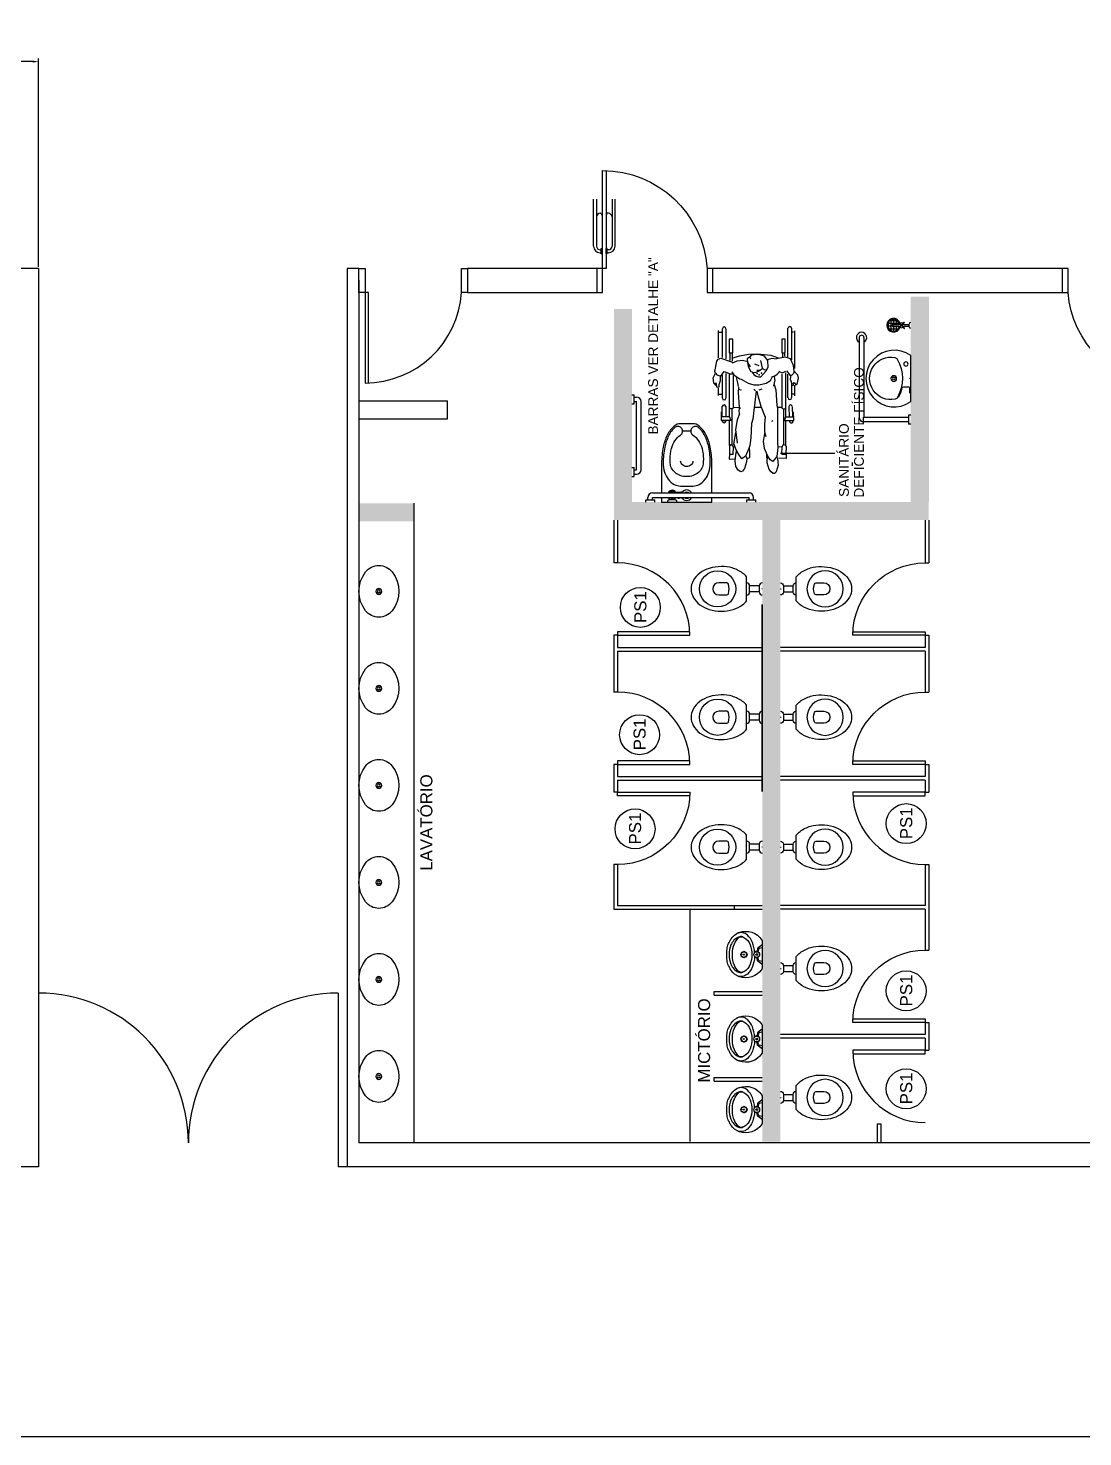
# Model space of a CAD drawing. Header units: millimetres. Extents: x 18768 to 1484868, y -11027 to 520152.
# Drawn here: x 52428 to 61230, y 482623 to 494382 of the extents above; entities that cross this region are included whole.
import ezdxf
from ezdxf.enums import TextEntityAlignment as Align

# ---------------------------------------------------------------- set-up
doc = ezdxf.new("R2010")
doc.units = ezdxf.units.MM
doc.linetypes.add('DASHDOT', pattern=[1, 0.5, -0.25, 0, -0.25])
for name, color, linetype in [('1-PAREDES', 7, 'Continuous'), ('Construir', 251, 'Continuous'), ('esquadrias', 2, 'Continuous'), ('MOBÍLIA', 26, 'Continuous'), ('Muros', 4, 'Continuous'), ('PAREDES', 7, 'Continuous'), ('Sanitários', 2, 'Continuous'), ('Textos', 7, 'Continuous')]:
    doc.layers.add(name, color=color, linetype=linetype)
doc.layers.add('L035-DEMOLIÇÃO', color=40, linetype='Continuous', plot=False)
doc.styles.get("Standard").update_dxf_attribs({"font": 'arial.ttf'})
doc.dimstyles.new('Anotativo', dxfattribs={"dimscale": 0, "dimtxt": 2.5, "dimasz": 2.5, "dimexe": 1.25, "dimexo": 0.625, "dimtad": 1, "dimtxsty": 'Standard', "dimcen": 2.5, "dimadec": 0, "dimazin": 0, "dimtfac": 1, "dimtmove": 0, "dimatfit": 3, "dimfxl": 1, "dimarcsym": 0})

# ---------------------------------------------------------------- blocks, each defined once
blk = doc.blocks.new('CADEIRA_RODAS')
at = {"color": 0}
for p, q in [((-0.182, 0.338), (-0.161, 0.357)), ((-0.161, 0.357), (-0.118, 0.363)), ((-0.118, 0.363), (-0.081, 0.345)), ((-0.478, 0.288), (-0.474, 0.288)), ((-0.475, 0.259), (-0.478, 0.259)), ((-0.474, 0.295), (-0.401, 0.295)), ((-0.474, 0.209), (-0.474, 0.295)), ((-0.443, 0.227), (-0.443, 0.295)), ((-0.443, 0.288), (-0.358, 0.288)), ((-0.358, 0.259), (-0.441, 0.259)), ((-0.288, 0.287), (-0.098, 0.287)), ((-0.084, 0.257), (-0.288, 0.257)), ((-0.265, 0.319), (-0.206, 0.319)), ((-0.254, 0.313), (-0.254, 0.289)), ((-0.194, 0.333), (-0.2, 0.329)), ((-0.196, 0.317), (-0.2, 0.329)), ((-0.177, 0.316), (-0.196, 0.317)), ((-0.194, 0.333), (-0.166, 0.336)), ((-0.145, 0.304), (-0.177, 0.316)), ((-0.166, 0.336), (-0.165, 0.347)), ((-0.104, 0.305), (-0.145, 0.304)), ((-0.094, 0.332), (-0.105, 0.299)), ((-0.105, 0.299), (-0.066, 0.273)), ((-0.082, 0.343), (-0.094, 0.332)), ((-0.068, 0.271), (-0.087, 0.221)), ((-0.081, 0.345), (-0.066, 0.348)), ((-0.066, 0.348), (0.018, 0.333)), ((0.044, 0.3), (0.013, 0.211)), ((0.018, 0.333), (0.035, 0.321)), ((0.035, 0.321), (0.044, 0.3)), ((0.288, 0.257), (0.038, 0.257)), ((0.046, 0.319), (0.272, 0.319)), ((0.049, 0.287), (0.288, 0.287)), ((0.26, 0.313), (0.26, 0.289)), ((-0.898, 0.134), (-0.885, 0.157)), ((-0.894, 0.119), (-0.898, 0.134)), ((-0.872, 0.103), (-0.894, 0.119)), ((-0.885, 0.157), (-0.855, 0.174)), ((-0.855, 0.174), (-0.807, 0.18)), ((-0.807, 0.18), (-0.761, 0.176)), ((-0.793, 0.23), (-0.79, 0.178)), ((-0.746, 0.228), (-0.793, 0.23)), ((-0.79, 0.126), (-0.747, 0.155)), ((-0.768, 0.095), (-0.79, 0.126)), ((-0.761, 0.176), (-0.725, 0.17)), ((-0.754, 0.197), (-0.755, 0.228)), ((-0.754, 0.197), (-0.692, 0.196)), ((-0.683, 0.229), (-0.748, 0.227)), ((-0.747, 0.155), (-0.711, 0.174)), ((-0.711, 0.174), (-0.678, 0.186)), ((-0.695, 0.182), (-0.696, 0.195)), ((-0.692, 0.196), (-0.679, 0.203)), ((-0.676, 0.215), (-0.683, 0.229)), ((-0.68, 0.228), (-0.474, 0.228)), ((-0.679, 0.203), (-0.676, 0.215)), ((-0.377, 0.209), (-0.678, 0.209)), ((-0.678, 0.186), (-0.67, 0.192)), ((-0.67, 0.192), (-0.573, 0.174)), ((-0.662, 0.162), (-0.548, 0.174)), ((-0.548, 0.174), (-0.501, 0.168)), ((-0.501, 0.168), (-0.466, 0.161)), ((-0.444, 0.227), (-0.473, 0.217)), ((-0.466, 0.161), (-0.414, 0.142)), ((-0.443, 0.227), (-0.092, 0.227)), ((-0.419, 0.145), (-0.389, 0.149)), ((-0.389, 0.149), (-0.362, 0.143)), ((-0.377, 0.218), (-0.372, 0.227)), ((-0.377, 0.206), (-0.377, 0.218)), ((-0.372, 0.197), (-0.377, 0.206)), ((-0.376, 0.136), (-0.362, 0.144)), ((-0.1, 0.197), (-0.372, 0.197)), ((-0.364, 0.194), (-0.363, 0.148)), ((-0.362, 0.144), (-0.241, 0.154)), ((-0.241, 0.154), (-0.196, 0.15)), ((-0.212, 0.15), (-0.218, 0.136)), ((-0.218, 0.136), (-0.215, 0.127)), ((-0.191, 0.152), (-0.162, 0.159)), ((-0.13, 0.132), (-0.164, 0.073)), ((-0.162, 0.159), (-0.116, 0.169)), ((-0.127, 0.142), (-0.133, 0.122)), ((-0.112, 0.168), (-0.127, 0.142)), ((-0.094, 0.192), (-0.112, 0.168)), ((-0.07, 0.208), (-0.094, 0.192)), ((-0.087, 0.221), (-0.087, 0.198)), ((0.013, 0.211), (0.005, 0.202)), ((0.005, 0.202), (0.022, 0.164)), ((0.027, 0.122), (0.018, 0.084)), ((0.089, 0.207), (0.02, 0.207)), ((0.022, 0.164), (0.027, 0.122)), ((0.089, 0.224), (0.024, 0.224)), ((0.044, 0.207), (0.063, 0.144)), ((0.063, 0.144), (0.076, 0.069)), ((0.089, 0.23), (0.089, 0.201)), ((0.201, 0.23), (0.089, 0.23)), ((0.089, 0.201), (0.201, 0.201)), ((0.201, 0.201), (0.201, 0.23)), ((-0.816, 0.086), (-0.872, 0.103)), ((-0.788, 0.085), (-0.816, 0.086)), ((-0.769, 0.093), (-0.788, 0.085)), ((-0.785, 0.086), (-0.783, 0.064)), ((-0.783, 0.064), (-0.776, 0.06)), ((-0.776, 0.06), (-0.743, 0.06)), ((-0.705, 0.068), (-0.768, 0.095)), ((-0.743, 0.06), (-0.696, 0.063)), ((-0.679, 0.059), (-0.705, 0.068)), ((-0.618, 0.052), (-0.679, 0.059)), ((-0.497, 0.045), (-0.618, 0.052)), ((-0.497, 0.045), (-0.499, 0.048)), ((-0.463, 0.034), (-0.497, 0.045)), ((-0.413, 0.029), (-0.463, 0.034)), ((-0.23, 0.006), (-0.413, 0.029)), ((-0.362, 0.019), (-0.362, -0.032)), ((-0.228, 0.012), (-0.214, 0.026)), ((-0.164, 0.073), (-0.178, 0.027)), ((-0.178, 0.027), (-0.177, -0.014)), ((-0.105, 0.007), (-0.112, -0.012)), ((-0.093, 0.027), (-0.105, 0.007)), ((-0.07, 0.044), (-0.093, 0.027)), ((-0.072, 0.038), (-0.074, 0.015)), ((-0.074, 0.015), (-0.065, -0.012)), ((-0.066, 0.051), (-0.072, 0.038)), ((-0.026, 0.074), (-0.066, 0.051)), ((-0.055, 0.002), (-0.055, -0.025)), ((-0.027, 0.054), (0.007, 0.077)), ((0.011, 0.079), (-0.026, 0.074)), ((-0.003, 0.021), (-0.012, -0.001)), ((0.038, 0.081), (0.011, 0.079)), ((0.052, 0.063), (0.038, 0.081)), ((0.053, 0.06), (0.038, 0.053)), ((0.07, 0.046), (0.052, 0.063)), ((0.07, 0.027), (0.07, 0.046)), ((0.074, 0.013), (0.07, 0.027)), ((0.074, -0.016), (0.074, 0.013)), ((0.076, 0.069), (0.08, -0.007)), ((-0.9, -0.117), (-0.88, -0.101)), ((-0.88, -0.101), (-0.823, -0.084)), ((-0.823, -0.084), (-0.767, -0.087)), ((-0.812, -0.13), (-0.798, -0.11)), ((-0.798, -0.11), (-0.764, -0.088)), ((-0.786, -0.083), (-0.749, -0.081)), ((-0.764, -0.088), (-0.704, -0.062)), ((-0.704, -0.062), (-0.646, -0.054)), ((-0.646, -0.054), (-0.582, -0.066)), ((-0.608, -0.076), (-0.571, -0.065)), ((-0.571, -0.065), (-0.51, -0.064)), ((-0.51, -0.064), (-0.441, -0.071)), ((-0.449, -0.07), (-0.358, -0.036)), ((-0.358, -0.036), (-0.28, -0.013)), ((-0.28, -0.013), (-0.23, -0.002)), ((-0.212, -0.04), (-0.222, -0.015)), ((-0.177, -0.014), (-0.164, -0.075)), ((-0.164, -0.075), (-0.141, -0.111)), ((-0.141, -0.111), (-0.113, -0.126)), ((-0.112, -0.012), (-0.11, -0.032)), ((-0.11, -0.032), (-0.061, -0.075)), ((-0.065, -0.012), (-0.041, -0.045)), ((-0.061, -0.075), (-0.031, -0.092)), ((-0.041, -0.045), (-0.052, -0.064)), ((-0.052, -0.064), (-0.051, -0.077)), ((-0.04, -0.046), (0.025, -0.031)), ((-0.031, -0.092), (0.023, -0.089)), ((-0.012, -0.001), (-0.016, -0.015)), ((0.023, -0.089), (0.061, -0.062)), ((0.041, -0.122), (0.03, -0.084)), ((0.068, -0.114), (0.047, -0.175)), ((0.061, -0.062), (0.074, -0.016)), ((0.08, -0.007), (0.068, -0.114)), ((-0.913, -0.135), (-0.9, -0.117)), ((-0.913, -0.146), (-0.913, -0.135)), ((-0.9, -0.16), (-0.913, -0.146)), ((-0.842, -0.176), (-0.9, -0.16)), ((-0.792, -0.171), (-0.842, -0.176)), ((-0.771, -0.164), (-0.812, -0.13)), ((-0.78, -0.166), (-0.792, -0.171)), ((-0.788, -0.245), (-0.785, -0.182)), ((-0.698, -0.173), (-0.771, -0.164)), ((-0.752, -0.206), (-0.752, -0.239)), ((-0.752, -0.206), (-0.692, -0.208)), ((-0.659, -0.171), (-0.698, -0.173)), ((-0.692, -0.207), (-0.693, -0.176)), ((-0.677, -0.211), (-0.692, -0.208)), ((-0.377, -0.219), (-0.678, -0.219)), ((-0.678, -0.237), (-0.674, -0.22)), ((-0.674, -0.219), (-0.677, -0.211)), ((-0.471, -0.169), (-0.659, -0.171)), ((-0.475, -0.132), (-0.481, -0.12)), ((-0.474, -0.219), (-0.474, -0.305)), ((-0.444, -0.237), (-0.473, -0.227)), ((-0.365, -0.17), (-0.471, -0.169)), ((-0.372, -0.207), (-0.377, -0.216)), ((-0.377, -0.216), (-0.377, -0.229)), ((-0.377, -0.229), (-0.372, -0.238)), ((-0.089, -0.207), (-0.372, -0.207)), ((-0.348, -0.165), (-0.365, -0.17)), ((-0.362, -0.171), (-0.362, -0.207)), ((-0.22, -0.157), (-0.348, -0.165)), ((-0.175, -0.142), (-0.22, -0.157)), ((-0.148, -0.145), (-0.188, -0.138)), ((-0.108, -0.143), (-0.145, -0.147)), ((-0.111, -0.122), (-0.102, -0.147)), ((-0.102, -0.147), (-0.089, -0.168)), ((-0.089, -0.168), (-0.063, -0.19)), ((-0.068, -0.185), (-0.079, -0.209)), ((-0.079, -0.209), (-0.071, -0.229)), ((-0.071, -0.229), (-0.064, -0.24)), ((0.034, -0.158), (0.041, -0.122)), ((0.052, -0.235), (0.038, -0.161)), ((0.089, -0.211), (0.055, -0.211)), ((0.089, -0.228), (0.06, -0.228)), ((0.201, -0.205), (0.089, -0.205)), ((0.089, -0.205), (0.089, -0.234)), ((0.201, -0.234), (0.201, -0.205)), ((-0.788, -0.246), (-0.738, -0.245)), ((-0.751, -0.243), (-0.689, -0.244)), ((-0.689, -0.244), (-0.678, -0.237)), ((-0.68, -0.238), (-0.474, -0.238)), ((-0.474, -0.269), (-0.479, -0.269)), ((-0.478, -0.298), (-0.474, -0.298)), ((-0.474, -0.305), (-0.401, -0.302)), ((-0.443, -0.238), (-0.443, -0.304)), ((-0.443, -0.238), (-0.078, -0.238)), ((-0.36, -0.264), (-0.443, -0.268)), ((-0.443, -0.297), (-0.359, -0.293)), ((-0.285, -0.257), (-0.088, -0.257)), ((-0.165, -0.287), (-0.285, -0.287)), ((-0.268, -0.314), (-0.18, -0.314)), ((-0.253, -0.286), (-0.253, -0.305)), ((-0.183, -0.287), (-0.179, -0.303)), ((-0.179, -0.303), (-0.166, -0.303)), ((-0.159, -0.309), (-0.178, -0.322)), ((-0.178, -0.322), (-0.173, -0.333)), ((-0.173, -0.333), (-0.123, -0.344)), ((-0.131, -0.276), (-0.166, -0.288)), ((-0.166, -0.303), (-0.159, -0.309)), ((-0.098, -0.28), (-0.131, -0.276)), ((-0.123, -0.344), (-0.097, -0.338)), ((-0.06, -0.244), (-0.099, -0.275)), ((-0.097, -0.288), (-0.099, -0.275)), ((-0.084, -0.302), (-0.097, -0.288)), ((-0.097, -0.338), (-0.063, -0.309)), ((-0.063, -0.309), (-0.084, -0.302)), ((-0.063, -0.309), (-0.018, -0.304)), ((-0.041, -0.314), (0.269, -0.314)), ((-0.018, -0.304), (0.039, -0.277)), ((0.291, -0.287), (0.03, -0.287)), ((0.039, -0.277), (0.052, -0.235)), ((0.054, -0.257), (0.291, -0.257)), ((0.089, -0.234), (0.201, -0.234)), ((0.26, -0.304), (0.26, -0.288))]:
    blk.add_line(p, q, dxfattribs=at)
for centre, radius, start, end in [((-0.478, 0.273), 0.0145, 90, 270), ((-0.358, 0.273), 0.0145, 270, 90), ((-0.288, 0.272), 0.0149, 90, 270), ((0.288, 0.272), 0.0149, 270, 90), ((-0.479, -0.284), 0.0145, 92.6629, 272.6629), ((-0.359, -0.278), 0.0145, 272.6629, 92.6629), ((-0.285, -0.272), 0.0149, 90, 270), ((0.291, -0.272), 0.0149, 270, 90)]:
    blk.add_arc(centre, radius, start, end, dxfattribs=at)
for p in [(-0.094, -0.018), (-0.084, -0.002), (-0.081, -0.038)]:
    blk.add_point(p, dxfattribs=at)
blk = doc.blocks.new('LAVPQ-PL')
blk.add_line((0, 0), (0.01, 0))
for points in [[(0, -0.191), (0, 0.191, -1.947368)], [(0.11, -0.156, 0.218943), (0.13, -0.171, 1.213584), (0.132, 0.175, 0.218943), (0.112, 0.16, 0.264013)]]:
    blk.add_lwpolyline(points, format="xyb", close=True)
blk.add_lwpolyline([(0.007, -0.12), (0.007, -0.08, -0.414214), (0.016, -0.071), (0.061, -0.071, -0.312113), (0.073, -0.08, 0.063016), (0.103, -0.157, 0.063016)], format="xyb")
for centre, radius in [((0.04, 0.121), 0.0176), ((0.141, 0), 0.0241), ((0.141, 0), 0.0115)]:
    blk.add_circle(centre, radius)
blk = doc.blocks.new('nomacab1')
blk.add_circle((0, 0), 0.414)
at = {"color": 3}
blk.add_attdef('ACAB', text='', height=0.25, dxfattribs=at).set_placement((0.007, 0), align=Align.MIDDLE)
blk = doc.blocks.new('bac-pl')
for p, q in [((0, 0), (0.005, 0)), ((0.025, 0.025), (0.105, 0.025)), ((0.025, -0.025), (0.105, -0.025))]:
    blk.add_line(p, q)
for points in [[(0.13, 0.1), (0.13, -0.1, 0.056984), (0.163, -0.131, 0.085116), (0.249, -0.174, 0.090221), (0.34, -0.185, 0.074494), (0.439, -0.17, 0.085116), (0.517, -0.131, 0.106255), (0.572, -0.068, 0.128271), (0.59, 0, 0.128271), (0.572, 0.068, 0.106255), (0.517, 0.131, 0.085116), (0.439, 0.17, 0.074494), (0.34, 0.185, 0.074494), (0.241, 0.17, 0.085116), (0.163, 0.131, 0.056984)], [(0.295, 0.05, 0.326276), (0.281, 0.04, 0.155871), (0.281, -0.04, 0.326276), (0.295, -0.05), (0.36, -0.05, 1), (0.36, 0.05)]]:
    blk.add_lwpolyline(points, format="xyb", close=True)
for points in [[(0, -0.05, 0.414214), (0.025, -0.025), (0.025, 0.025, 0.414483), (0, 0.05)], [(0.13, 0.05, 0.414483), (0.105, 0.025), (0.105, -0.025, 0.414214), (0.13, -0.05)]]:
    blk.add_lwpolyline(points, format="xyb")
blk.add_circle((0.37, 0), 0.15)
blk = doc.blocks.new('mic-pl')
for points in [[(0, -0.294), (-0.002, -0.294, -0.008051), (-0.034, -0.293, -0.08407), (-0.078, -0.285, -0.022672), (-0.106, -0.272, -0.027927), (-0.132, -0.258, -0.144523), (-0.183, -0.193, -0.34805), (-0.12, -0.003, -0.162816), (-0.112, 0), (0, 0), (0.112, 0, -0.162816), (0.12, -0.003, -0.34805), (0.183, -0.193, -0.144523), (0.132, -0.258, -0.027927), (0.106, -0.272, -0.022672), (0.078, -0.285, -0.08407), (0.034, -0.293, -0.008051), (0.002, -0.294)], [(0, -0.247), (-0.008, -0.247, -0.102017), (-0.09, -0.231, -0.100634), (-0.137, -0.2, -0.31043), (-0.144, -0.159, -0.029837), (-0.142, -0.153, -0.193887), (-0.08, -0.101, -0.096635), (0, -0.086, -0.096635), (0.08, -0.101, -0.193887), (0.142, -0.153, -0.029837), (0.144, -0.159, -0.31043), (0.137, -0.2, -0.100634), (0.09, -0.231, -0.102017), (0.008, -0.247)]]:
    blk.add_lwpolyline(points, format="xyb", close=True)
for points in [[(-0.053, 0, 0.473116), (-0.056, -0.005), (-0.051, -0.025, 0.362542), (-0.043, -0.032), (-0.029, -0.033, -0.564769), (-0.023, -0.039)], [(0.053, 0, -0.473116), (0.056, -0.005), (0.051, -0.025, -0.362542), (0.043, -0.032), (0.029, -0.033, 0.564769), (0.023, -0.039)], [(-0.016, -0.064, 0.100603), (-0.1, -0.082, 0.114611), (-0.161, -0.123, 0.309836), (-0.175, -0.21, 0.309836)], [(-0.081, -0.002), (-0.057, -0.034, 0.1805), (-0.045, -0.041), (-0.032, -0.043, -0.35029), (-0.026, -0.049, 0.252034), (-0.019, -0.063)], [(0.016, -0.064, -0.100603), (0.1, -0.082, -0.114611), (0.161, -0.123, -0.309836), (0.175, -0.21, -0.309836)], [(0.081, -0.002), (0.057, -0.034, -0.1805), (0.045, -0.041), (0.032, -0.043, 0.35029), (0.026, -0.049, -0.252034), (0.019, -0.063)], [(-0.146, -0.161), (-0.147, -0.165, 0.189039), (-0.145, -0.197, 0.189014), (-0.08, -0.26, 0.116802), (0, -0.275, 0.116802), (0.08, -0.26, 0.189014), (0.145, -0.197, 0.189039), (0.147, -0.165), (0.146, -0.161)]]:
    blk.add_lwpolyline(points, format="xyb")
for centre, radius in [((0, -0.046), 0.024), ((0, -0.046), 0.0075), ((-0.024, -0.151), 0.0035), ((-0.016, -0.135), 0.0035), ((-0.017, -0.168), 0.0035), ((0, -0.152), 0.0035), ((-0.001, -0.175), 0.0035), ((0.001, -0.129), 0.0035), ((0.017, -0.136), 0.0035), ((0.016, -0.169), 0.0035), ((0.023, -0.152), 0.0035)]:
    blk.add_circle(centre, radius)
at = {"linetype": 'DASHDOT'}
blk.add_circle((0, -0.152), 0.024, dxfattribs=at)
blk = doc.blocks.new('cubem-pl')
at = {"linetype": 'Continuous'}
for radius in [0.024, 0.012]:
    blk.add_circle((0.265, 0), radius, dxfattribs=at)
for centre, radius, start, end in [((0.364, 0), 0.264, 142.4959, 217.5041), ((0.265, 0.076), 0.139, 37.5041, 142.4959), ((0.166, 0), 0.264, 322.4959, 37.5041), ((0.265, -0.076), 0.139, 217.5041, 322.4959)]:
    blk.add_arc(centre, radius, start, end)
blk = doc.blocks.new('*D550')
at = {"layer": 'DEFPOINTS', "color": 0, "linetype": 'ByBlock', "lineweight": 15, "transparency": 16777216}
for p in [(51491, 494103), (51491, 492377), (52515, 492377)]:
    blk.add_point(p, dxfattribs=at)
at = {"layer": 'PAREDES', "color": 0, "linetype": 'ByBlock', "lineweight": -2, "transparency": 16777216}
for p, q in [((51491, 492389), (51491, 494128)), ((52515, 492389), (52515, 494128)), ((52465, 494103), (51541, 494103))]:
    blk.add_line(p, q, dxfattribs=at)
at = {"layer": 'PAREDES', "color": 0, "linetype": 'ByBlock', "lineweight": 15, "transparency": 16777216}
for points in [[(51541, 494112), (51541, 494095), (51491, 494103)], [(52465, 494112), (52465, 494095), (52515, 494103)]]:
    blk.add_solid(points, dxfattribs=at)
at = {"layer": 'PAREDES', "color": 0, "linetype": 'ByBlock', "lineweight": 15, "transparency": 16777216, "insert": (52003, 494141), "char_height": 50, "attachment_point": 5}
blk.add_mtext('1024', dxfattribs=at)

msp = doc.modelspace()

# ---------------------------------------------------------------- linework, layer by layer
for p, q in [((55927.375, 491121.512), (55927.375, 491272.561)), ((58322.668, 487028.12), (58322.668, 487058.33))]:
    msp.add_line(p, q)
at = {"layer": '1-PAREDES'}
for p, q in [((55188.615, 492376.757), (55089.615, 492376.757)), ((57173.673, 492376.757), (56094.909, 492376.757)), ((61056.578, 492376.757), (58142.083, 492376.757)), ((56094.909, 492176.757), (57173.673, 492176.757)), ((58142.083, 492176.757), (61056.578, 492176.757)), ((55188.615, 491272.561), (55927.375, 491272.561)), ((55188.615, 491121.512), (55927.375, 491121.512))]:
    msp.add_line(p, q, dxfattribs=at)
at = {"layer": 'Construir'}
for points in [[(59945.081, 490426.721), (59794.033, 490426.721), (59945.081, 492140.707), (59794.033, 492140.707)], [(57467.276, 490275.673), (57316.227, 490275.673), (57467.276, 492037.91), (57316.227, 492037.91)], [(55649.053, 490265.709), (55188.615, 490265.709), (55649.053, 490416.757), (55188.615, 490416.757)], [(59944.479, 490275.673), (57467.276, 490275.673), (59944.479, 490426.721), (57467.276, 490426.721)], [(58705.353, 485087.91), (58554.829, 485087.91), (58705.878, 490275.673), (58554.829, 490275.673)], [(58705.956, 485087.91), (58555.431, 485087.91), (58706.48, 490275.673), (58555.431, 490275.673)]]:
    msp.add_solid(points, dxfattribs=at)
at = {"layer": 'DEFPOINTS'}
for p, q in [((59305.956, 490757.91), (59305.956, 490727.91)), ((59305.956, 490757.91), (59305.956, 490727.91)), ((61188.615, 485077.757), (60562.311, 485077.757))]:
    msp.add_line(p, q, dxfattribs=at)
at = {"layer": 'esquadrias'}
for p, q in [((57146.387, 492562.31), (57146.387, 492955.878)), ((57171.141, 492955.878), (57171.141, 492562.31)), ((57300.893, 492955.878), (57300.893, 492562.31)), ((57325.647, 492562.31), (57325.647, 492955.878)), ((57201.351, 492837.087), (57211.421, 492837.087)), ((57270.683, 492837.087), (57260.613, 492837.087)), ((57211.421, 492827.018), (57221.491, 492827.018)), ((57260.613, 492827.018), (57250.543, 492827.018)), ((57201.351, 492532.1), (57211.421, 492532.1)), ((57201.351, 492507.345), (57211.421, 492507.345)), ((57211.421, 492497.275), (57211.421, 492542.17)), ((57211.421, 492542.17), (57221.491, 492542.17)), ((57211.421, 492497.275), (57221.491, 492497.275)), ((57221.491, 492497.275), (57221.491, 492542.17)), ((57250.543, 492497.275), (57250.543, 492542.17)), ((57260.613, 492542.17), (57250.543, 492542.17)), ((57260.613, 492497.275), (57250.543, 492497.275)), ((57260.613, 492497.275), (57260.613, 492542.17)), ((57270.683, 492532.1), (57260.613, 492532.1)), ((57270.683, 492507.345), (57260.613, 492507.345))]:
    msp.add_line(p, q, dxfattribs=at)
for points in [[(57251.146, 493193.588), (57251.146, 492376.757), (57173.673, 492376.757), (57173.673, 492176.757), (57222.093, 492176.757), (57222.093, 493193.588, -0.394454368), (58093.663, 492376.757), (58093.663, 492176.757), (58142.083, 492176.757), (58142.083, 492376.757), (58093.663, 492376.757)], [(55269.175, 491420.114), (55269.175, 492176.757), (55188.615, 492176.757), (55188.615, 492376.757), (55238.965, 492376.757), (55238.965, 491420.114, 0.395142121), (56044.559, 492176.757), (56044.559, 492376.757), (56094.909, 492376.757), (56094.909, 492176.757), (56044.559, 492176.757)], [(61882.312, 491420.114), (61882.312, 492176.757), (61962.872, 492176.757), (61962.872, 492376.757), (61912.522, 492376.757), (61912.522, 491420.114, -0.396515329), (61108.416, 492176.757), (61106.927, 492376.757), (61056.578, 492376.757), (61056.578, 492176.757), (61108.416, 492176.757)], [(57950.633, 489344.204), (57346.437, 489344.204), (57346.437, 489313.994), (57950.633, 489313.994, 0.414213562), (57346.437, 489918.19, 0.414213562)], [(59310.676, 489344.204), (59914.872, 489344.204), (59914.872, 489313.994), (59310.676, 489313.994, -0.414213562), (59914.872, 489918.19, -0.414213562)], [(57950.633, 488266.721), (57346.437, 488266.721), (57346.437, 488236.512), (57950.633, 488236.512, 0.414213562), (57346.437, 488840.707, 0.414213562)], [(59310.676, 488266.721), (59914.872, 488266.721), (59914.872, 488236.512), (59310.676, 488236.512, -0.414213562), (59914.872, 488840.707, -0.414213562)], [(57950.633, 487974.694), (57346.437, 487974.694), (57346.437, 488004.903), (57950.633, 488004.903, -0.414213562), (57346.437, 487400.707, -0.414213562)], [(59310.676, 487974.694), (59914.872, 487974.694), (59914.872, 488004.903), (59310.676, 488004.903, 0.414213562), (59914.872, 487400.707, 0.414213562)], [(59310.676, 486111.756), (59914.872, 486111.756), (59914.872, 486081.547), (59310.676, 486081.547, -0.414213562), (59914.872, 486685.742, -0.414213562)], [(59310.676, 485819.728), (59914.872, 485819.728), (59914.872, 485849.938), (59310.676, 485849.938, 0.414213562), (59914.872, 485245.742, 0.414213562)]]:
    msp.add_lwpolyline(points, format="xyb", dxfattribs=at)
for centre, radius, start, end in [((57201.351, 492806.878), 30.21, 90, 180), ((57270.683, 492806.878), 30.21, 0, 90), ((57201.351, 492562.31), 54.964, 180, 270), ((57201.351, 492562.31), 30.21, 180, 270), ((57270.683, 492562.31), 54.964, 270, 0), ((57270.683, 492562.31), 30.21, 270, 0)]:
    msp.add_arc(centre, radius, start, end, dxfattribs=at)
at = {"layer": 'L035-DEMOLIÇÃO', "linetype": 'ByBlock', "lineweight": -2}
msp.add_lwpolyline([(110666.616, 482623.169), (18768.335, 482623.169), (18768.335, 520151.762), (110666.616, 520151.762)], close=True, dxfattribs=at)
at = {"layer": 'MOBÍLIA'}
for p, q in [((59364.527, 491800.424), (59364.527, 491133.305)), ((59402.608, 491800.424), (59402.608, 491133.305)), ((57467.276, 491322.023), (57486.317, 491322.023)), ((57486.317, 491245.861), (57486.317, 491322.023)), ((57486.317, 491302.982), (57505.357, 491302.982)), ((57467.276, 491245.861), (57486.317, 491245.861)), ((57486.317, 491264.901), (57505.357, 491264.901)), ((57505.357, 490696.689), (57505.357, 491264.901)), ((57543.438, 490696.689), (57543.438, 491264.901)), ((59774.992, 491133.305), (59402.608, 491133.305)), ((59774.992, 491095.224), (59402.608, 491095.224)), ((59794.033, 491152.346), (59774.992, 491152.346)), ((59774.992, 491152.346), (59774.992, 491076.184)), ((59794.033, 491076.184), (59774.992, 491076.184)), ((59159.627, 490831.617), (58706.48, 490831.617)), ((57467.276, 490715.729), (57486.317, 490715.729)), ((57486.317, 490639.567), (57486.317, 490715.729)), ((57467.276, 490639.567), (57486.317, 490639.567)), ((57486.317, 490696.689), (57505.357, 490696.689)), ((57486.317, 490658.608), (57505.357, 490658.608)), ((57638.641, 490502.883), (58444.448, 490502.883)), ((57778.271, 490505.829), (57778.271, 490518.523)), ((57850.08, 490505.829), (57778.271, 490505.829)), ((57781.445, 490515.349), (57781.445, 490520.084)), ((57797.312, 490512.176), (57784.618, 490512.176)), ((57800.485, 490515.349), (57800.485, 490524.776)), ((57806.832, 490515.349), (57806.832, 490524.776)), ((57822.699, 490512.176), (57810.006, 490512.176)), ((57825.873, 490515.349), (57825.873, 490520.084)), ((57829.046, 490505.829), (57829.046, 490518.523)), ((57850.08, 490509.002), (57862.773, 490509.002)), ((57850.08, 490502.883), (57850.08, 490509.002)), ((57862.773, 490502.883), (57862.773, 490509.002)), ((57875.467, 490505.829), (57862.773, 490505.829)), ((57887.631, 490509.002), (57875.467, 490509.002)), ((57875.467, 490502.883), (57875.467, 490509.002)), ((57581.519, 490426.721), (57581.519, 490445.762)), ((57581.519, 490445.762), (57657.681, 490445.762)), ((57600.56, 490445.762), (57600.56, 490464.802)), ((57638.641, 490445.762), (57638.641, 490464.802)), ((57638.641, 490464.802), (58444.448, 490464.802)), ((57657.681, 490426.721), (57657.681, 490445.762)), ((57765.578, 490426.721), (57765.578, 490439.415)), ((57765.578, 490426.721), (57841.74, 490426.721)), ((57850.08, 490461.857), (57778.271, 490461.857)), ((57778.271, 490442.985), (57778.271, 490461.857)), ((57781.445, 490443.642), (57781.445, 490455.51)), ((57797.312, 490458.683), (57784.618, 490458.683)), ((57800.485, 490445.719), (57800.485, 490455.51)), ((57806.832, 490445.719), (57806.832, 490455.51)), ((57822.699, 490458.683), (57810.006, 490458.683)), ((57825.873, 490443.642), (57825.873, 490455.51)), ((57829.046, 490442.985), (57829.046, 490461.857)), ((57841.74, 490426.721), (57841.74, 490439.415)), ((57850.08, 490458.683), (57850.08, 490464.802)), ((57850.08, 490458.683), (57862.773, 490458.683)), ((57862.773, 490458.683), (57862.773, 490464.802)), ((57875.467, 490461.857), (57862.773, 490461.857)), ((57875.467, 490458.683), (57875.467, 490464.802)), ((57887.631, 490458.683), (57875.467, 490458.683)), ((58425.407, 490445.762), (58501.569, 490445.762)), ((58425.407, 490426.721), (58425.407, 490445.762)), ((58444.448, 490445.762), (58444.448, 490464.802)), ((58482.529, 490445.762), (58482.529, 490464.802)), ((58501.569, 490426.721), (58501.569, 490445.762)), ((58502.172, 490426.721), (58502.172, 490445.762)), ((55649.053, 485077.757), (55649.053, 490265.709)), ((58554.829, 488009.938), (58554.829, 489570.777)), ((58555.431, 488009.938), (58555.431, 489570.777)), ((57950.633, 487028.12), (57950.633, 485087.91))]:
    msp.add_line(p, q, dxfattribs=at)
for points in [[(57938.643, 490502.883), (57936.942, 490505.829), (57911.555, 490505.829), (57909.854, 490502.883)], [(57909.854, 490464.802), (57911.555, 490461.857), (57936.942, 490461.857), (57938.643, 490464.802)]]:
    msp.add_lwpolyline(points, dxfattribs=at)
for centre, radius, start, end in [((59383.568, 491800.424), 43.265, 296.1094131, 243.8905869), ((59383.568, 491800.424), 19.041, 0, 180), ((57505.357, 491264.901), 38.081, 0, 90), ((59402.608, 491133.305), 38.081, 180, 270), ((57505.357, 490696.689), 38.081, 270, 0), ((57638.641, 490464.802), 38.081, 90, 180), ((57813.178, 490483.843), 41.254, 147.7951685, 152.5130748), ((57803.659, 490470.921), 53.948, 61.9275131, 118.0724869), ((57784.618, 490515.349), 3.173, 180, 270), ((57797.312, 490515.349), 3.173, 270, 0), ((57810.006, 490515.349), 3.173, 180, 270), ((57822.699, 490515.349), 3.173, 270, 0), ((57794.139, 490483.843), 41.254, 27.4864262, 32.2042275), ((57924.249, 490483.843), 44.428, 25.3769335, 154.6230665), ((57924.249, 490483.843), 25.387, 48.5903779, 131.4096221), ((58444.448, 490464.802), 38.081, 0, 90), ((57803.659, 490328.346), 117.416, 71.0753556, 108.9246444), ((57813.178, 490483.843), 41.254, 207.4869252, 212.2048315), ((57784.618, 490455.51), 3.173, 90, 180), ((57797.312, 490455.51), 3.173, 0, 90), ((57810.006, 490455.51), 3.173, 90, 180), ((57822.699, 490455.51), 3.173, 0, 90), ((57794.139, 490483.843), 41.254, 327.7957725, 332.5135738), ((57924.249, 490483.843), 44.428, 205.3769335, 334.6230665), ((57924.249, 490483.843), 25.387, 228.5903779, 311.4096221)]:
    msp.add_arc(centre, radius, start, end, dxfattribs=at)
at = {"layer": 'Muros'}
for p, q in [((59651.064, 491908.994), (59697.261, 491908.994)), ((59651.064, 491893.715), (59697.261, 491893.715)), ((59689.831, 491925.4), (59710.892, 491904.339)), ((59689.831, 491877.31), (59710.892, 491898.371)), ((59691.967, 491927.536), (59713.028, 491906.475)), ((59691.967, 491875.173), (59713.028, 491896.235)), ((59718.996, 491906.475), (59740.057, 491927.536)), ((59718.996, 491896.235), (59740.057, 491875.173)), ((59721.132, 491904.339), (59742.193, 491925.4)), ((59721.132, 491898.371), (59742.193, 491877.31)), ((59734.763, 491908.994), (59778.965, 491908.994)), ((59734.763, 491893.715), (59778.965, 491893.715)), ((59778.965, 491908.994), (59778.965, 491893.715)), ((55649.053, 490265.709), (55649.053, 490416.757)), ((57316.227, 490275.673), (57316.227, 489918.19)), ((57346.437, 490275.673), (57346.437, 489918.19)), ((59914.872, 490275.673), (59914.872, 489918.19)), ((59945.081, 490275.673), (59945.081, 489918.19)), ((57346.437, 489918.19), (57316.227, 489918.19)), ((59914.872, 489918.19), (59945.081, 489918.19)), ((57346.437, 489313.994), (57316.227, 489313.994)), ((57316.227, 489313.994), (57316.227, 488840.707)), ((57346.437, 489313.994), (57346.437, 489213.295)), ((59914.872, 489313.994), (59945.081, 489313.994)), ((59914.872, 489313.994), (59914.872, 489213.295)), ((59945.081, 489313.994), (59945.081, 488840.707)), ((57346.437, 489213.295), (58554.829, 489213.295)), ((59914.872, 489213.295), (58706.48, 489213.295)), ((57346.437, 489183.085), (58554.829, 489183.085)), ((57346.437, 489183.085), (57346.437, 488840.707)), ((59914.872, 489183.085), (58706.48, 489183.085)), ((59914.872, 489183.085), (59914.872, 488840.707)), ((57346.437, 488840.707), (57316.227, 488840.707)), ((59914.872, 488840.707), (59945.081, 488840.707)), ((57346.437, 488236.512), (57316.227, 488236.512)), ((57316.227, 488236.512), (57316.227, 488004.903)), ((57346.437, 488236.512), (57346.437, 488135.812)), ((57346.437, 488135.812), (58554.829, 488135.812)), ((59914.872, 488135.812), (58706.48, 488135.812)), ((59914.872, 488236.512), (59914.872, 488135.812)), ((59914.872, 488236.512), (59945.081, 488236.512)), ((59945.081, 488236.512), (59945.081, 488004.903)), ((57346.437, 488105.603), (57346.437, 488004.903)), ((57346.437, 488105.603), (58554.829, 488105.603)), ((59914.872, 488105.603), (58706.48, 488105.603)), ((59914.872, 488105.603), (59914.872, 488004.903)), ((57346.437, 488004.903), (57316.227, 488004.903)), ((59914.872, 488004.903), (59945.081, 488004.903)), ((57346.437, 487400.707), (57316.227, 487400.707)), ((57316.227, 487400.707), (57316.227, 487028.12)), ((57346.437, 487400.707), (57346.437, 487058.33)), ((59914.872, 487400.707), (59914.872, 487058.33)), ((59914.872, 487400.707), (59945.081, 487400.707)), ((59945.081, 487400.707), (59945.081, 486685.742)), ((57316.227, 487028.12), (58554.829, 487028.12)), ((57346.437, 487058.33), (58554.829, 487058.33)), ((59914.872, 487058.33), (58706.48, 487058.33)), ((59914.872, 487028.12), (58706.48, 487028.12)), ((59914.872, 487028.12), (59914.872, 486685.742)), ((59914.872, 486685.742), (59945.081, 486685.742)), ((58152.032, 486309.798), (58152.032, 486340.008)), ((58152.032, 486340.008), (58554.829, 486340.008)), ((58152.032, 486309.798), (58554.829, 486309.798)), ((59914.872, 486081.547), (59914.872, 485980.847)), ((59914.872, 486081.547), (59945.081, 486081.547)), ((59945.081, 486081.547), (59945.081, 485849.938)), ((59914.872, 485980.847), (58706.48, 485980.847)), ((59914.872, 485950.638), (58706.48, 485950.638)), ((59914.872, 485950.638), (59914.872, 485849.938)), ((59914.872, 485849.938), (59945.081, 485849.938)), ((58152.032, 485593.155), (58152.032, 485623.365)), ((58152.032, 485623.365), (58554.829, 485623.365)), ((58152.032, 485593.155), (58554.829, 485593.155)), ((59515.001, 485235.589), (59545.21, 485235.589)), ((59515.001, 485235.589), (59515.001, 485077.757)), ((59545.21, 485235.589), (59545.21, 485077.757))]:
    msp.add_line(p, q, dxfattribs=at)
msp.add_circle((59716.012, 491901.355), 5.926, dxfattribs=at)
for centre, radius, start, end in [((59651.064, 491901.355), 12.737, 36.8526895, 323.1473105), ((59651.064, 491901.355), 7.639, 90, 270), ((59716.012, 491901.355), 35.547, 132.5646428, 137.4353572), ((59716.012, 491901.355), 20.247, 139.2783452, 157.8331673), ((59716.012, 491901.355), 20.247, 202.1668327, 220.7216548), ((59716.012, 491901.355), 20.247, 49.2783452, 130.7216548), ((59716.012, 491901.355), 20.247, 22.1668327, 40.7216548), ((59716.012, 491901.355), 20.247, 319.2783452, 337.8331673), ((59716.012, 491901.355), 35.547, 42.5646428, 47.4353572), ((59806.924, 491901.355), 28.983, 121.8391353, 164.7175014), ((59806.924, 491901.355), 28.983, 195.2824986, 238.1608647), ((59716.012, 491901.355), 35.547, 222.5646428, 227.4353572), ((59716.012, 491901.355), 20.247, 229.2783452, 310.7216548), ((59716.012, 491901.355), 35.547, 312.5646428, 317.4353572)]:
    msp.add_arc(centre, radius, start, end, dxfattribs=at)
at = {"layer": 'PAREDES'}
for p, q in [((52514.615, 492376.757), (52315.615, 492376.757)), ((52514.615, 492376.757), (52514.615, 484877.757)), ((55089.615, 492376.757), (55089.615, 484877.757)), ((55188.615, 492277.757), (55188.615, 485327.757)), ((55188.615, 492277.757), (55188.615, 485077.757)), ((55014.615, 486327.757), (55014.615, 484877.757)), ((78122.38, 485077.757), (55188.615, 485077.757)), ((52514.615, 484877.757), (27351.405, 484877.757)), ((78122.38, 484877.757), (55014.615, 484877.757))]:
    msp.add_line(p, q, dxfattribs=at)
at = {"layer": 'PAREDES', "ltscale": 0.01}
for centre, start, end in [((52514.615, 485077.757), 0, 90), ((55014.615, 485077.757), 90, 180)]:
    msp.add_arc(centre, 1250, start, end, dxfattribs=at)
at = {"layer": 'Sanitários'}
for p, q in [((59601.631, 491896.347), (59639.352, 491896.347)), ((59604.158, 491919.004), (59696.227, 491919.004)), ((59605.122, 491921.473), (59605.122, 491883.292)), ((59620.903, 491941.661), (59679.796, 491941.661)), ((59627.78, 491945.978), (59627.78, 491858.788)), ((59650.437, 491951.473), (59650.437, 491914.077)), ((59650.437, 491888.633), (59650.437, 491853.292)), ((59673.094, 491945.886), (59673.094, 491908.994)), ((59673.094, 491893.715), (59673.094, 491858.879)), ((59695.752, 491919.479), (59695.752, 491908.994)), ((59695.752, 491893.715), (59695.752, 491883.714)), ((59610.517, 491873.689), (59690.182, 491873.689)), ((57958.546, 491018.808), (57889.95, 491018.808))]:
    msp.add_line(p, q, dxfattribs=at)
for points in [[(58133.694, 490753.583, 0.049647873), (58120.518, 490885.945, 0.063460192), (58087.22, 490984.71, 0.103485), (58028.42, 491060.76, 0.178457855), (57975.023, 491080.445), (57873.474, 491080.445, 0.178457855), (57820.076, 491060.76, 0.103485), (57761.276, 490984.71, 0.063460192), (57727.978, 490885.945, 0.049647873), (57714.803, 490753.583), (57714.803, 490502.883)], [(57975.023, 490767.905, -0.111064491), (57971.271, 490751.221, -0.102841022), (57960.151, 490736.516, -0.093011042), (57943.98, 490726.976, -0.08708208), (57924.248, 490723.513, -0.08708208), (57904.517, 490726.976, -0.093011042), (57888.345, 490736.516, -0.102841022), (57877.226, 490751.221, -0.111064491), (57873.474, 490767.905, -0.111064491)], [(58133.694, 490502.883), (58133.694, 490753.583, 0.049647873)], [(57714.803, 490464.802), (57714.803, 490426.721), (58133.694, 490426.721), (58133.694, 490464.802, 0.049647873)]]:
    msp.add_lwpolyline(points, format="xyb", dxfattribs=at)
msp.add_lwpolyline([(57828.316, 491051.104, 0.103485), (57772.696, 490979.166, 0.063460192), (57740.423, 490883.443, 0.049647873), (57727.496, 490753.583, 0.075858022), (57739.133, 490677.325, 0.086069166), (57770.252, 490616.749, 0.105985364), (57819.86, 490573.822, 0.126200972), (57873.474, 490560.071), (57975.023, 490560.071, 0.126200972), (58028.637, 490573.822, 0.105985364), (58078.244, 490616.749, 0.086069166), (58109.364, 490677.325, 0.075858022), (58121, 490753.583, 0.049647873), (58108.074, 490883.443, 0.063460192), (58075.801, 490979.166, 0.103485), (58020.181, 491051.104, 0.097511238), (58005.841, 491057.118, 0.098079986), (57990.38, 491057.229, 0.09889518), (57976.075, 491051.423, 0.099479431), (57965.174, 491040.618, 0.099479431), (57959.293, 491026.44, 0.09889518), (57959.327, 491011.002, 0.098079986), (57965.276, 490996.731, 0.097511238), (57976.266, 490985.73, -0.10244472), (58022.303, 490938.734, -0.077884198), (58051.659, 490872.192, -0.065095798), (58062.919, 490786.066, -0.024283564), (58061.341, 490753.583, -0.115330724), (58051.317, 490710.704, -0.103946082), (58021.187, 490672.395, -0.091071415), (57977.756, 490647.783, -0.083675132), (57924.248, 490638.765, -0.083675132), (57870.74, 490647.783, -0.091071415), (57827.309, 490672.395, -0.103946082), (57797.18, 490710.704, -0.115330724), (57787.156, 490753.583, -0.024283564), (57785.578, 490786.066, -0.065095798), (57796.838, 490872.192, -0.077884198), (57826.193, 490938.734, -0.10244472), (57872.231, 490985.73, 0.097511238), (57883.221, 490996.731, 0.098079986), (57889.169, 491011.002, 0.09889518), (57889.204, 491026.44, 0.099479431), (57883.323, 491040.618, 0.099479431), (57872.422, 491051.423, 0.09889518), (57858.116, 491057.229, 0.098079986), (57842.655, 491057.118, 0.097511238)], format="xyb", close=True, dxfattribs=at)
for radius, start, end in [(56.643, 16.191891, 342.0143545), (49.091, 29.1069148, 326.9528551), (49.091, 336.5887465, 347.3554864), (49.091, 10.8507591, 19.1890931)]:
    msp.add_arc((59650.349, 491902.383), radius, start, end, dxfattribs=at)

# ---------------------------------------------------------------- block references
at = {"xscale": 402.7972027900287, "yscale": 402.7972027900287, "zscale": 402.7972027958908, "rotation": 90}
for p in [(57536.988, 489546.957), (57530.704, 488484.146), (59755.873, 487742.064), (57492.999, 487698.043), (59755.873, 486345.945), (59755.873, 485528.398)]:
    msp.add_blockref('nomacab1', p, dxfattribs=at).add_auto_attribs({'ACAB': 'PS1'})
at = {"layer": 'MOBÍLIA', "yscale": 1006.993006989727, "zscale": 1006.993006989727}
for name, p, xscale, rotation in [('CADEIRA_RODAS', (58510.576, 491583.698), 1006.993006989727, 90), ('cubem-pl', (55087.916, 489681.039), -1006.993006989709, 180), ('bac-pl', (58554.829, 489701.687), 1006.993006989709, 180), ('bac-pl', (58706.48, 489701.687), -1006.993006989709, 180), ('cubem-pl', (55087.916, 488871.129), -1006.993006989709, 180), ('bac-pl', (58554.829, 488630.156), 1006.993006989709, 180), ('bac-pl', (58706.48, 488630.156), -1006.993006989709, 180), ('cubem-pl', (55087.916, 488061.219), -1006.993006989709, 180), ('bac-pl', (58554.829, 487545.711), 1006.993006989709, 180), ('bac-pl', (58706.48, 487545.711), -1006.993006989709, 180), ('cubem-pl', (55087.916, 487251.309), -1006.993006989709, 180), ('mic-pl', (58554.829, 486648.785), 1006.993006989727, 270), ('bac-pl', (58706.48, 486532.549), -1006.993006989709, 180), ('cubem-pl', (55087.916, 486441.399), -1006.993006989709, 180), ('mic-pl', (58554.829, 485943.89), 1006.993006989727, 270), ('cubem-pl', (55087.916, 485631.489), -1006.993006989709, 180), ('mic-pl', (58554.829, 485354.591), 1006.993006989727, 270), ('bac-pl', (58706.48, 485456.477), -1006.993006989709, 180)]:
    msp.add_blockref(name, p, dxfattribs=dict(at, xscale=xscale, rotation=rotation))
at = {"layer": 'Sanitários', "xscale": -1006.993006989709, "yscale": 1006.993006989727, "zscale": 1006.993006989727}
msp.add_blockref('LAVPQ-PL', (59794.033, 491457.084), dxfattribs=at)

# ---------------------------------------------------------------- texts
at = {"layer": 'Textos'}
for s, height, p in [('BARRAS VER DETALHE "A"', 81.5513, (57683.938, 490990.045)), ('DEFICIENTE FÍSICO', 81.5513, (59402.408, 490463.551)), ('SANITÁRIO', 81.5513, (59276.864, 490469.312)), ('LAVATÓRIO', 100.6993, (55801.253, 487348.74)), ('MICTÓRIO', 100.6993, (58119.315, 485580.333))]:
    msp.add_text(s, height=height, rotation=90, dxfattribs=at).set_placement(p)

# ---------------------------------------------------------------- dimensions: what is measured, and where the dimension line sits
at = {"layer": 'PAREDES', "linetype": 'ByBlock', "lineweight": 15}
dim = msp.add_linear_dim(base=(51490.615, 494103.169), p1=(52514.615, 492376.757), p2=(51490.615, 492376.757), dimstyle='Anotativo', dxfattribs=at)
dim.commit()
dim.dimension.update_dxf_attribs({"geometry": '*D550', "text_midpoint": (52002.615, 494141.198)})

doc.saveas('drawing.dxf')
